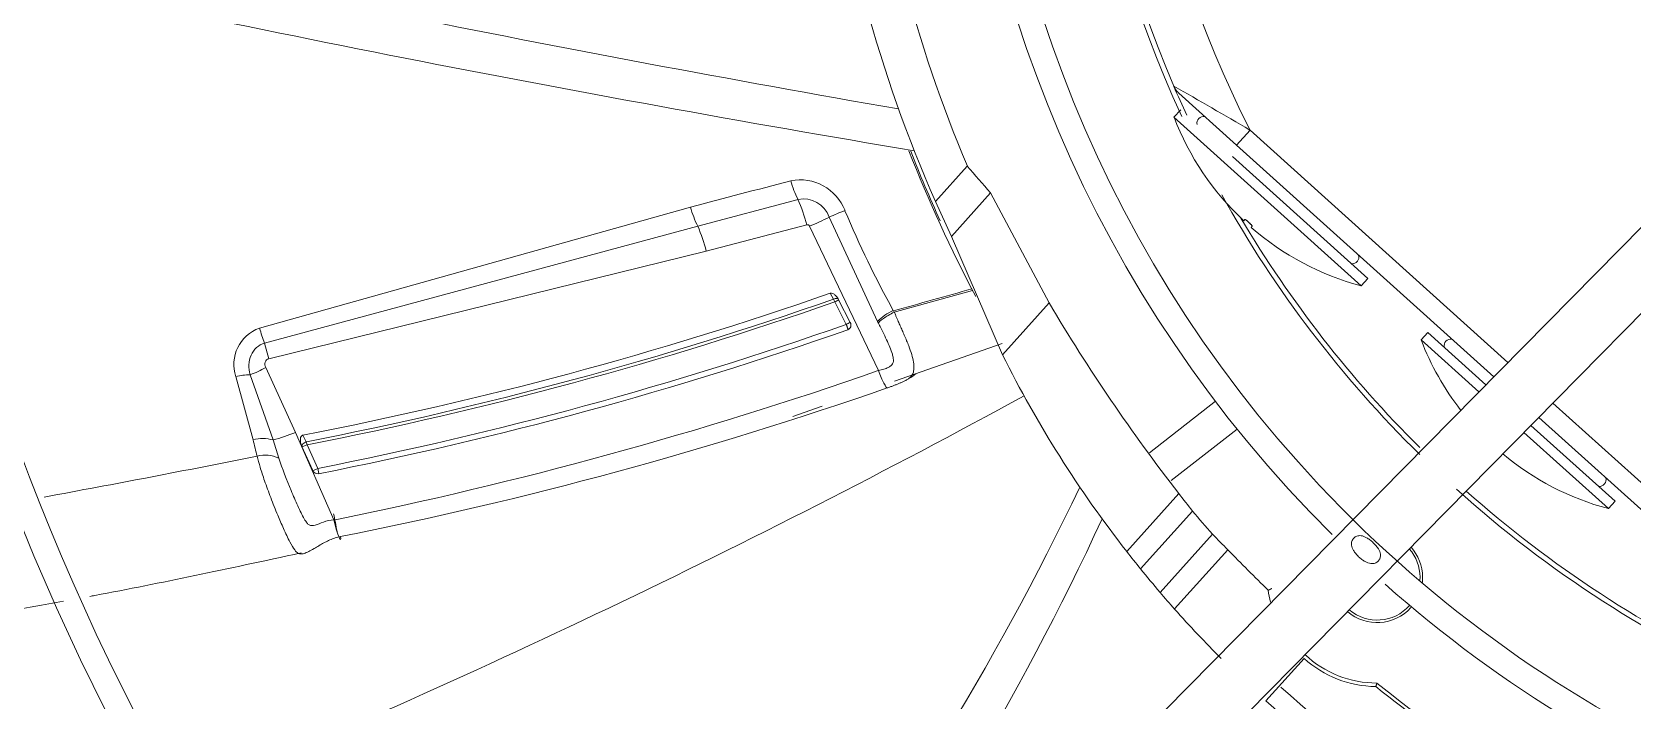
# Model space of a CAD drawing. Header units: millimetres. Extents: x 113490 to 142599, y -20467 to 115.
# Drawn here: x 126314.5 to 126473.3, y -11465.9 to -11399.6 of the extents above; entities that cross this region are included whole.
import ezdxf

# ---------------------------------------------------------------- set-up
doc = ezdxf.new("R2010")
doc.units = ezdxf.units.MM
doc.layers.add('DV3_0', color=7, linetype='Continuous')

msp = doc.modelspace()

# ---------------------------------------------------------------- linework, layer by layer
at = {"layer": 'DV3_0', "color": 7, "linetype": 'Continuous', "lineweight": 15}
for p, q in [((126518.2, -11374.23), (126184.6, -11712.53)), ((126185.45, -11720.21), (126523.11, -11377.79)), ((126428.24, -11405.62), (126433.97, -11410.78)), ((126428.43, -11407.28), (126427.76, -11408.02)), ((126446.34, -11424.75), (126427.76, -11408.02)), ((126433.97, -11410.78), (126459.49, -11433.76)), ((126433.57, -11411.9), (126447.01, -11424.01)), ((126404.09, -11416.38), (126407.26, -11412.86)), ((126405.68, -11419.85), (126409.57, -11415.53)), ((126409.57, -11415.53), (126415.38, -11426.43)), ((126337.03, -11428.93), (126379.78, -11416.94)), ((126380.51, -11418.83), (126390.46, -11416.17)), ((126404.09, -11416.38), (126405.68, -11419.85)), ((126381.36, -11421.29), (126391.34, -11418.68)), ((126393.55, -11417.92), (126398.35, -11428.27)), ((126434.79, -11418.15), (126434.68, -11418.28)), ((126337.52, -11430.41), (126380.51, -11418.83)), ((126391.59, -11418.82), (126398.43, -11433.14)), ((126405.68, -11419.85), (126410.75, -11431.57)), ((126435.53, -11418.82), (126435.42, -11418.95)), ((126337.96, -11431.96), (126381.36, -11421.29)), ((126446.34, -11424.75), (126447.01, -11424.01)), ((126393.64, -11425.48), (126393.99, -11426.06)), ((126394.1, -11426.34), (126395.25, -11428.56)), ((126394.49, -11426.13), (126395.65, -11428.36)), ((126400, -11427.34), (126407.78, -11425.19)), ((126399.92, -11427.2), (126400, -11427.34)), ((126452.96, -11429.36), (126452.29, -11430.1)), ((126452.96, -11429.36), (126458.72, -11434.55)), ((126400.02, -11434.18), (126410.7, -11430.45)), ((126458.02, -11435.26), (126452.29, -11430.1)), ((126340.6, -11439.27), (126337.64, -11432.85)), ((126336.39, -11440), (126334.68, -11433.74)), ((126338.38, -11440.01), (126336.09, -11433.55)), ((126425.33, -11441.3), (126431.88, -11436.18)), ((126389.93, -11437.69), (126392.85, -11436.68)), ((126463.96, -11437.78), (126492, -11463.03)), ((126344.41, -11447.95), (126340.6, -11439.27)), ((126427.48, -11444.05), (126434.04, -11438.94)), ((126470.87, -11446.83), (126462.48, -11439.28)), ((126463.18, -11438.57), (126471.54, -11446.09)), ((126338.95, -11441.82), (126338.38, -11440.01)), ((126342.3, -11443.04), (126341.24, -11440.68)), ((126341.67, -11440.19), (126341.34, -11439.53)), ((126341.75, -11440.5), (126341.67, -11440.19)), ((126342.81, -11442.84), (126341.75, -11440.5)), ((126424.45, -11452.8), (126429.6, -11447.08)), ((126470.87, -11446.83), (126471.54, -11446.09)), ((126426.39, -11455.13), (126431.59, -11449.36))]:
    msp.add_line(p, q, dxfattribs=at)
at = {"layer": 'DV3_0', "color": 7, "linetype": 'Continuous', "lineweight": 20}
for p, q in [((126435.31, -11409.3), (126433.97, -11410.78)), ((126435.31, -11409.3), (126460.9, -11432.34)), ((126410.75, -11431.57), (126415.38, -11426.43)), ((126398.35, -11428.27), (126398.44, -11428.44)), ((126337.96, -11431.96), (126337.52, -11430.41)), ((126465.36, -11436.36), (126493.34, -11461.54)), ((126423.08, -11451.08), (126428.25, -11445.33)), ((126427.83, -11456.78), (126433.11, -11450.92)), ((126436.89, -11465.89), (126440.67, -11461.68))]:
    msp.add_line(p, q, dxfattribs=at)
at = {"layer": 'DV3_0', "color": 7, "linetype": 'Continuous', "lineweight": 15}
for centre, radius, start, end in [((126532.24, -11359.99), 236, 136.9648, 225.2631), ((126532.24, -11359.99), 233.5, 136.5342, 225.7814), ((126532.24, -11359.99), 126, 138.321, 225.2028), ((126532.24, -11359.99), 123.5, 137.2092, 226.1082), ((126532.24, -11359.99), 114.25, 138.4114, 204.812), ((126532.24, -11359.99), 113.75, 138.4247, 203.2684), ((126532.24, -11359.99), 135.7, 186.2429, 202.9304), ((126532.24, -11359.99), 140, 186.7677, 203.7505), ((126730.03, -9514.29), 1921.39, 257.09501, 260.12283), ((126706, -9595.72), 1840.9, 257.29812, 260.49472), ((126532.24, -11359.99), 113.75, 203.2684, 204.8619), ((126453.48, -11398.15), 27.54, 201.0085, 226.9598), ((126430.71, -11408.61), 0.667, 79.7797, 190.9881), ((126532.24, -11359.99), 140.5, 201.4447, 207.9333), ((126599.84, -12236.93), 849, 104.32746, 105.02193), ((126390.68, -11418.99), 4.76, 21.054, 101.4068), ((126398.79, -11411.87), 9.37, 195.2266, 207.3152), ((126374.19, -11423.31), 17.76, 15.1013, 23.7012), ((126532.24, -11359.99), 114.25, 209.1929, 225.4898), ((126391.39, -11418.89), 0.214, 20.6173, 102.1279), ((126385.31, -11402.46), 17.52, 290.9793, 298.0441), ((126407.92, -11451.11), 36.17, 110.7332, 113.4154), ((126493.7, -11375.69), 107, 202.8771, 208.7791), ((126532.24, -11359.99), 113.75, 210.6691, 225.2417), ((126453.48, -11398.15), 27.54, 229.0402, 254.9915), ((126445.45, -11421.88), 0.667, 265.0119, 16.2203), ((126257.2, -10900.22), 545.97, 285.1539, 286.0016), ((126270.32, -11070.86), 375.45, 280.903, 289.1752), ((126269.7, -11069.9), 377.22, 280.9994, 289.2376), ((126269.52, -11069.64), 377.82, 281.0213, 289.2522), ((126389.63, -11427.99), 4.77, 20.2814, 23.8803), ((126390.66, -11419.28), 7.85, 295.9732, 299.2402), ((126570.94, -11334.3), 180.8, 210.6348, 217.8853), ((126402, -11431.96), 5.2, 113.6404, 134.7432), ((126357.69, -11422.94), 21.51, 196.1751, 200.3404), ((126269.59, -11070.49), 379.48, 281.1244, 289.338), ((126269.83, -11070.87), 379.59, 281.0963, 289.3173), ((126401, -11439.47), 12.33, 115.7189, 117.7905), ((126395.21, -11428.62), 0.508, 291.3094, 30.1339), ((126478, -11420.23), 27.54, 201.0085, 217.7319), ((126455.23, -11430.69), 0.667, 79.7797, 190.9881), ((126331.97, -11422.39), 11.9, 290.2544, 298.4853), ((126514.5, -11379.69), 116, 206.5688, 217.984), ((126336.07, -11438.67), 5.11, 89.8539, 105.7858), ((126262.84, -11044.56), 411.56, 281.4306, 289.2353), ((125996.11, -10669.83), 871.89, 292.47447, 298.55652), ((126267.27, -11056.04), 401.17, 281.1822, 289.2163), ((126335.54, -11427.79), 12.54, 283.0422, 293.7544), ((126090.8, -11501.28), 253.12, 13.6296, 14.0098), ((126337.63, -11444.47), 2.95, 63.5122, 106.4126), ((126478, -11420.23), 27.54, 230.2425, 254.9915), ((126341.67, -11440.62), 2.5, 284.762, 297.2571), ((126342.8, -11442.83), 0.539, 202.2597, 278.6721), ((126469.97, -11443.96), 0.667, 265.0119, 16.2203), ((126164.65, -11322.98), 281.46, 322.3809, 334.3771), ((126532.24, -11359.99), 123.5, 226.1082, 316.2428), ((126532.24, -11359.99), 114.25, 228, 246.3522), ((126532.24, -11359.99), 113.75, 228.4247, 245.3309), ((126532.24, -11359.99), 134.6, 220.315, 221.6017), ((126319.63, -11453.19), 25.42, 9.2717, 13.3033), ((126171.74, -11332.51), 274.32, 322.858, 335.1381), ((126633.15, -11254.4), 280.42, 224.4915, 225.6493), ((126447.93, -11453.63), 4.25, 0, 41.5341), ((126447.93, -11453.63), 4.5, 0, 41.7492), ((126514.5, -11379.69), 116, 219.0732, 220.5703), ((126447.93, -11453.63), 4.25, 354.8173, 0), ((126447.93, -11453.63), 4.5, 352.604, 0), ((126448.04, -11453.49), 11.02, 187.4586, 193.6287), ((126532.24, -11359.99), 126, 228.4752, 270), ((126514.5, -11379.69), 116, 221.6524, 224.9879), ((126447.93, -11453.63), 4.5, 229.0529, 318), ((126447.93, -11453.63), 4.25, 229.2681, 318.9663), ((126447.93, -11453.63), 10.5, 226.9653, 269.8902), ((126447.93, -11453.63), 10.84, 228, 269.251), ((126532.24, -11359.99), 140.5, 228.0723, 244.7865), ((126532.24, -11359.99), 134.34, 231.0499, 242.2199), ((126532.24, -11359.99), 134, 230.9991, 237.2517), ((126514.5, -11379.69), 116, 228, 244.5279)]:
    msp.add_arc(centre, radius, start, end, dxfattribs=at)
at = {"layer": 'DV3_0', "color": 7, "linetype": 'Continuous', "lineweight": 20}
for centre, radius, start, end in [((126532.24, -11359.99), 108.75, 138.5638, 206.9605), ((126057.71, -12054.54), 747.61, 59.66409, 60.33376), ((126532.24, -11359.99), 140.35, 201.48, 204.54), ((126390.66, -11413.86), 11.3, 195.8192, 206.1296), ((126391.01, -11418.81), 2.69, 19.2233, 101.7863), ((126360.74, -11427.01), 21.4, 15.5074, 22.4675), ((126338.31, -11432.54), 3.83, 109.5683, 198.3828), ((126337.37, -11443.65), 3.77, 74.5426, 104.9674)]:
    msp.add_arc(centre, radius, start, end, dxfattribs=at)
at = {"layer": 'DV3_0', "color": 7, "linetype": 'Continuous', "lineweight": 15}
for centre, major_axis, ratio, start_param, end_param in [((138136.75, 1586.76), (-11716.76, -13012.77), 0.087151, -0.011968, -0.009675), ((126723.34, -11154.76), (-278.19, -308.96), 0.561586, -0.106694, -0.097329), ((126722.36, -11141.06), (-283.73, -315.12), 0.561586, -0.041148, -0.032008), ((126675.9, -11199.91), (-239.26, -265.73), 0.561585, -0.098855, -0.087977), ((126679.24, -11196.52), (-242.46, -269.28), 0.561586, -0.0731, -0.062386)]:
    msp.add_ellipse(centre, major_axis=major_axis, ratio=ratio, start_param=start_param, end_param=end_param, dxfattribs=at)
at = {"layer": 'DV3_0', "color": 7, "linetype": 'Continuous', "lineweight": 20}
msp.add_rational_spline([(126427.74, -11404.93), (126427.86, -11405.2), (126428.03, -11405.43), (126428.24, -11405.62)], [1.03194473008, 1.06000282083, 1.10654415877, 1.17156874389], degree=3, dxfattribs=at)
at = {"layer": 'DV3_0', "color": 7, "linetype": 'Continuous', "lineweight": 15}
for points, knots in [([(126435.2, -11418.45), (126435.18, -11418.43), (126435.15, -11418.41), (126435.1, -11418.36), (126435.04, -11418.32), (126434.98, -11418.27), (126434.92, -11418.22), (126434.87, -11418.19), (126434.83, -11418.16), (126434.8, -11418.15), (126434.79, -11418.15), (126434.79, -11418.15)], [0, 0, 0, 0, 0.083334, 0.166303, 0.249826, 0.374984, 0.50015, 0.626605, 0.751629, 0.877407, 1, 1, 1, 1]), ([(126434.79, -11418.15), (126434.79, -11418.15), (126434.79, -11418.15), (126434.81, -11418.15), (126434.83, -11418.16), (126434.87, -11418.19), (126434.92, -11418.22), (126434.98, -11418.27), (126435.05, -11418.32), (126435.12, -11418.38), (126435.17, -11418.43), (126435.2, -11418.45)], [0, 0, 0, 0, 0.081654, 0.164063, 0.248595, 0.373578, 0.500083, 0.625199, 0.750404, 0.875284, 1, 1, 1, 1]), ([(126435.53, -11418.82), (126435.53, -11418.82), (126435.53, -11418.82), (126435.53, -11418.8), (126435.52, -11418.78), (126435.49, -11418.75), (126435.45, -11418.7), (126435.4, -11418.64), (126435.34, -11418.58), (126435.27, -11418.51), (126435.22, -11418.47), (126435.2, -11418.45)], [0, 0, 0, 0, 0.081654, 0.164063, 0.248595, 0.373578, 0.500083, 0.625199, 0.750404, 0.875284, 1, 1, 1, 1]), ([(126435.2, -11418.45), (126435.21, -11418.46), (126435.24, -11418.49), (126435.29, -11418.54), (126435.34, -11418.59), (126435.4, -11418.64), (126435.45, -11418.7), (126435.49, -11418.75), (126435.52, -11418.79), (126435.53, -11418.81), (126435.53, -11418.82), (126435.53, -11418.82)], [0, 0, 0, 0, 0.083334, 0.166303, 0.249826, 0.374984, 0.50015, 0.626605, 0.751629, 0.877407, 1, 1, 1, 1]), ([(126393.64, -11425.48), (126393.65, -11425.48), (126393.68, -11425.47), (126393.72, -11425.46), (126393.83, -11425.47), (126393.96, -11425.52), (126394.1, -11425.62), (126394.24, -11425.75), (126394.38, -11425.92), (126394.45, -11426.06), (126394.49, -11426.13)], [0, 0, 0, 0, 0.030234, 0.058964, 0.114513, 0.29395, 0.425226, 0.573003, 0.78247, 1, 1, 1, 1]), ([(126400, -11427.34), (126399.59, -11427.55), (126399.21, -11427.78), (126398.65, -11428.18), (126398.47, -11428.35), (126398.43, -11428.44)], [0, 0, 0, 0, 0.5, 0.5, 1, 1, 1, 1]), ([(126400, -11427.34), (126400.02, -11427.38), (126400.08, -11427.52), (126400.21, -11427.83), (126400.4, -11428.25), (126400.61, -11428.72), (126400.81, -11429.17), (126401.1, -11429.85), (126401.44, -11430.66), (126401.75, -11431.54), (126401.94, -11432.3), (126401.98, -11432.91), (126401.9, -11433.37), (126401.74, -11433.66), (126401.53, -11433.87), (126401.29, -11434.03), (126401.02, -11434.18), (126400.74, -11434.31), (126400.47, -11434.43), (126400.19, -11434.54), (126399.9, -11434.65), (126399.61, -11434.76), (126399.41, -11434.83), (126399.31, -11434.86)], [0, 0, 0, 0, 0.009928, 0.038187, 0.086065, 0.128368, 0.173611, 0.221721, 0.333708, 0.4307, 0.523864, 0.609938, 0.679298, 0.734389, 0.768329, 0.802966, 0.839055, 0.867424, 0.894844, 0.92156, 0.947823, 0.973884, 1, 1, 1, 1]), ([(126395.25, -11428.56), (126395.26, -11428.59), (126395.28, -11428.63), (126395.3, -11428.7), (126395.33, -11428.76), (126395.34, -11428.81), (126395.35, -11428.86), (126395.36, -11428.89), (126395.38, -11428.95), (126395.4, -11429.02), (126395.4, -11429.08), (126395.4, -11429.09), (126395.39, -11429.09)], [0, 0, 0, 0, 0.111745, 0.210356, 0.296478, 0.371095, 0.435337, 0.490326, 0.537093, 0.704877, 0.85208, 1, 1, 1, 1]), ([(126398.43, -11428.44), (126398.46, -11428.49), (126398.51, -11428.6), (126398.66, -11428.89), (126399.05, -11429.66), (126399.49, -11430.57), (126399.81, -11431.43), (126399.94, -11431.99), (126399.93, -11432.4), (126399.68, -11432.68), (126399.39, -11432.85), (126399.05, -11432.98), (126398.71, -11433.07), (126398.53, -11433.12), (126398.43, -11433.14)], [0, 0, 0, 0, 0.02368, 0.055134, 0.146901, 0.419077, 0.547071, 0.626034, 0.739727, 0.790956, 0.847617, 0.916748, 0.957154, 1, 1, 1, 1]), ([(126399.31, -11434.86), (126399.28, -11434.87), (126399.24, -11434.83), (126399.13, -11434.67), (126399.06, -11434.54), (126398.81, -11434.07), (126398.62, -11433.62), (126398.43, -11433.14)], [0, 0, 0, 0, 0.25, 0.25, 0.5, 0.5, 1, 1, 1, 1]), ([(126401.39, -11433.97), (126401.41, -11433.95), (126401.7, -11433.79), (126401.97, -11433.62), (126402.17, -11433.44)], [0.2138564, 0.2138564, 0.2138564, 0.2138564, 0.2235604, 0.3323669, 0.3323669, 0.3323669, 0.3323669]), ([(126341.24, -11440.68), (126341.23, -11440.65), (126341.2, -11440.59), (126341.16, -11440.49), (126341.12, -11440.34), (126341.09, -11440.16), (126341.08, -11439.96), (126341.1, -11439.77), (126341.17, -11439.62), (126341.26, -11439.56), (126341.31, -11439.54), (126341.33, -11439.54), (126341.34, -11439.53)], [0, 0, 0, 0, 0.082806, 0.165389, 0.247981, 0.443632, 0.593737, 0.72295, 0.893556, 0.952815, 0.977811, 1, 1, 1, 1]), ([(126341.24, -11440.68), (126341.22, -11440.61), (126341.26, -11440.51), (126341.42, -11440.33), (126341.54, -11440.24), (126341.67, -11440.19)], [0, 0, 0, 0, 0.5, 0.5, 1, 1, 1, 1]), ([(126341.75, -11440.5), (126341.63, -11440.55), (126341.51, -11440.6), (126341.32, -11440.67), (126341.26, -11440.69), (126341.24, -11440.68)], [0, 0, 0, 0, 0.5, 0.5, 1, 1, 1, 1]), ([(126345.07, -11449.6), (126344.88, -11449.64), (126344.52, -11449.73), (126344, -11449.93), (126343.51, -11450.17), (126343.03, -11450.44), (126342.33, -11450.85), (126341.5, -11451.32), (126340.89, -11451.37), (126340.47, -11450.91), (126340, -11450.08), (126339.43, -11448.89), (126338.79, -11447.39), (126338.15, -11445.8), (126337.56, -11444.18), (126337.1, -11442.81), (126336.89, -11441.99), (126336.8, -11441.63)], [0, 0, 0, 0, 0.030083, 0.06022, 0.09129, 0.124177, 0.159748, 0.249736, 0.339928, 0.392765, 0.470283, 0.571382, 0.657141, 0.764818, 0.86227, 0.939772, 1, 1, 1, 1]), ([(126344.41, -11447.95), (126343.65, -11447.97), (126343.03, -11448.32), (126342.32, -11448.53), (126342.12, -11448.54), (126341.86, -11448.4), (126341.8, -11448.33), (126341.66, -11448.15), (126341.56, -11448.01), (126341.26, -11447.48), (126341.04, -11447.03), (126340.59, -11446.07), (126340.37, -11445.55), (126339.71, -11443.97), (126339.29, -11442.88), (126338.95, -11441.82)], [0, 0, 0, 0, 0.25, 0.25, 0.375, 0.375, 0.4375, 0.4375, 0.5, 0.5, 0.625, 0.625, 0.75, 0.75, 1, 1, 1, 1]), ([(126342.81, -11442.84), (126342.84, -11442.98), (126342.87, -11443.12), (126342.9, -11443.31), (126342.9, -11443.37), (126342.88, -11443.37)], [0, 0, 0, 0, 0.5, 0.5, 1, 1, 1, 1]), ([(126345.07, -11449.6), (126345.11, -11449.98), (126345.05, -11450), (126344.79, -11449.34), (126344.58, -11448.66), (126344.41, -11447.95)], [0, 0, 0, 0, 0.5, 0.5, 1, 1, 1, 1]), ([(126448.02, -11452.03), (126447.98, -11452.07), (126447.89, -11452.15), (126447.64, -11452.27), (126447.24, -11452.31), (126446.79, -11452.13), (126446.4, -11451.87), (126446.08, -11451.6), (126445.8, -11451.3), (126445.53, -11450.93), (126445.35, -11450.52), (126445.38, -11450.13), (126445.49, -11449.89), (126445.57, -11449.8), (126445.61, -11449.75)], [0, 0, 0, 0, 0.040717, 0.082601, 0.183674, 0.325225, 0.413967, 0.5088, 0.602375, 0.688214, 0.822702, 0.918959, 0.959862, 1, 1, 1, 1]), ([(126445.61, -11449.75), (126445.65, -11449.71), (126445.74, -11449.63), (126445.98, -11449.52), (126446.39, -11449.48), (126446.82, -11449.66), (126447.22, -11449.93), (126447.63, -11450.28), (126448.04, -11450.74), (126448.28, -11451.27), (126448.25, -11451.66), (126448.14, -11451.89), (126448.06, -11451.98), (126448.02, -11452.03)], [0, 0, 0, 0, 0.040646, 0.082274, 0.181944, 0.323646, 0.41357, 0.509807, 0.690903, 0.824258, 0.919018, 0.959797, 1, 1, 1, 1]), ([(126320.19, -11455.53), (126320.35, -11455.5), (126327.19, -11454.22), (126333.66, -11452.83), (126341.16, -11451.22)], [0.8790248, 0.8790248, 0.8790248, 0.8790248, 0.8819151, 1, 1, 1, 1]), ([(126210.56, -11480.41), (126212.58, -11479.62), (126220.98, -11476.44), (126236.51, -11471.34), (126257.31, -11466.23), (126278.65, -11462.37), (126298.6, -11459.2), (126311.74, -11457.07), (126317.58, -11456.01)], [0.2428611, 0.2428611, 0.2428611, 0.2428611, 0.2795611, 0.3948142, 0.5195556, 0.6421753, 0.7617357, 0.8637565, 0.8637565, 0.8637565, 0.8637565])]:
    msp.add_open_spline(points, degree=3, knots=knots, dxfattribs=at)
for points, degree in [([(126393.99, -11426.06), (126394.1, -11426.01), (126394.34, -11425.97), (126394.47, -11426.06), (126394.49, -11426.13)], 3), ([(126336.8, -11441.63), (126329.7, -11443.04), (126322.66, -11444.39), (126315.67, -11445.68)], 3), ([(126437.49, -11454.74), (126437.3, -11454.83), (126437.12, -11454.92)], 2), ([(126447.91, -11464.13), (126447.85, -11464.3), (126447.79, -11464.47)], 2)]:
    msp.add_open_spline(points, degree=degree, dxfattribs=at)
at = {"layer": 'DV3_0', "color": 7, "linetype": 'Continuous', "lineweight": 20}
for points, knots in [([(126336.09, -11433.55), (126335.89, -11432.91), (126335.93, -11432.2), (126336.45, -11431.03), (126336.94, -11430.57), (126337.52, -11430.41)], [0, 0, 0, 0, 0.5, 0.5, 1, 1, 1, 1]), ([(126337.64, -11432.85), (126337.55, -11432.67), (126337.53, -11432.47), (126337.62, -11432.22), (126337.67, -11432.14), (126337.79, -11432.02), (126337.87, -11431.98), (126337.96, -11431.96)], [0, 0, 0, 0, 0.5, 0.5, 0.75, 0.75, 1, 1, 1, 1])]:
    msp.add_open_spline(points, degree=3, knots=knots, dxfattribs=at)

doc.saveas('drawing.dxf')
